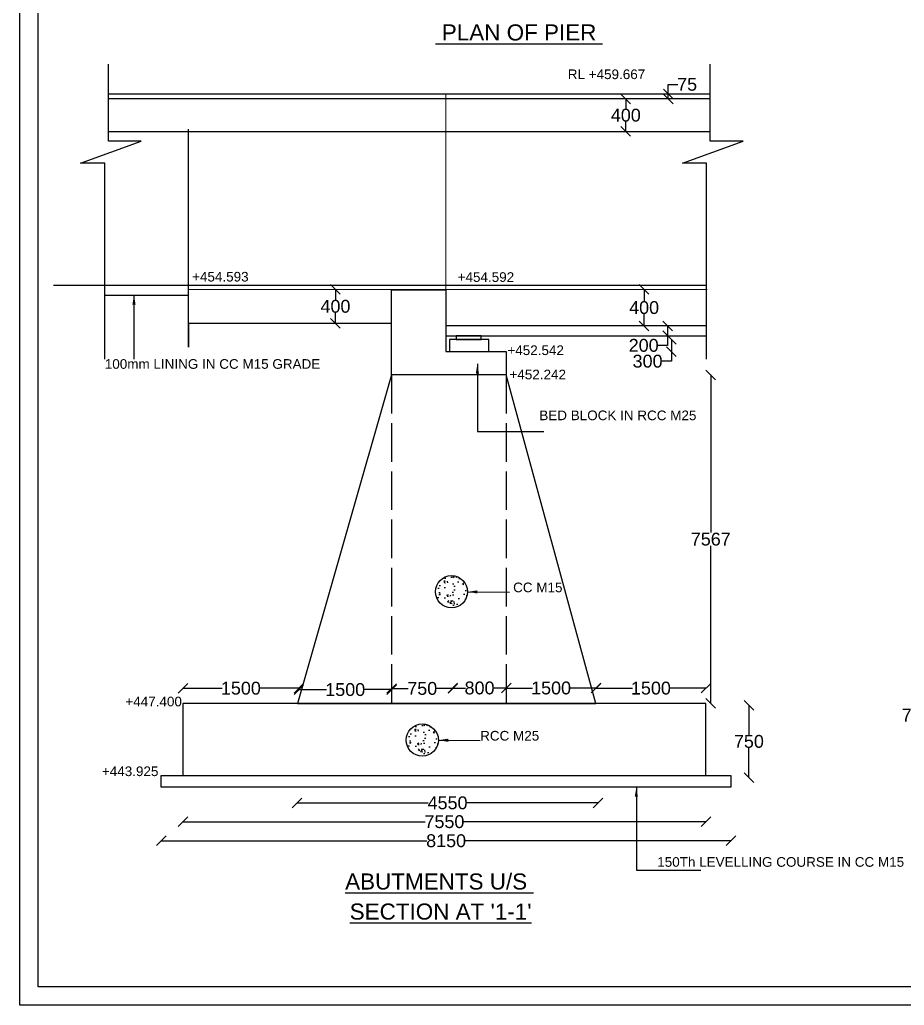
# Model space of a CAD drawing. Header units: millimetres. Extents: x 5124 to 3090300, y 2311 to 46023684.
# Drawn here: x 3033708 to 3047476, y 45984668 to 45999997 of the extents above; entities that cross this region are included whole.
import ezdxf

# ---------------------------------------------------------------- set-up
doc = ezdxf.new("R2010")
doc.units = ezdxf.units.MM
doc.header["$MEASUREMENT"] = 0
doc.linetypes.add('ACAD_ISO02W100', pattern=[15, 12, -3])
doc.layers.add('DIMENSION', color=7, linetype='Continuous')
doc.layers.add('DRAWING', color=7, linetype='Continuous')
doc.styles.get("Standard").update_dxf_attribs({"font": 'arial.ttf'})
doc.dimstyles.get("Standard").update_dxf_attribs({"dimtxt": 200, "dimasz": 150, "dimexe": 0.18, "dimexo": 0.0625, "dimgap": 0.09, "dimtad": 0, "dimtih": 1, "dimtoh": 1, "dimdec": 0, "dimzin": 0, "dimdsep": 46, "dimtxsty": 'Standard', "dimblk": 'OBLIQUE', "dimcen": 0.09, "dimse1": 1, "dimse2": 1, "dimadec": 0, "dimazin": 0, "dimtfac": 1, "dimtdec": 0, "dimtofl": 0, "dimtmove": 0, "dimatfit": 3, "dimfxl": 1, "dimtolj": 1, "dimtzin": 0, "dimarcsym": 1})

# ---------------------------------------------------------------- blocks, each defined once
blk = doc.blocks.new('_Oblique')
at = {"color": 0, "linetype": 'ByBlock', "lineweight": -2}
blk.add_line((-0.5, -0.5), (0.5, 0.5), dxfattribs=at)
blk = doc.blocks.new('*D48')
at = {"layer": 'Defpoints', "color": 0, "transparency": 16777216}
for p in [(3047668, 45989740), (3048336, 45989740), (3048336, 45988617)]:
    blk.add_point(p, dxfattribs=at)
at = {"layer": 'DRAWING', "color": 0, "lineweight": -2, "transparency": 16777216}
for p, q in [((3047668, 45989740), (3047668, 45989281)), ((3047668, 45988617), (3047668, 45989076))]:
    blk.add_line(p, q, dxfattribs=at)
at = {"layer": 'DRAWING', "color": 0, "lineweight": -2, "transparency": 16777216, "xscale": 150, "yscale": 150, "zscale": 150}
for p, rotation in [((3047668, 45989740), 90), ((3047668, 45988617), 270)]:
    blk.add_blockref('_Oblique', p, dxfattribs=dict(at, rotation=rotation))
at = {"layer": 'DRAWING', "color": 0, "transparency": 16777216, "insert": (3047668, 45989179), "char_height": 200, "attachment_point": 5}
blk.add_mtext('\\A1;750', dxfattribs=at)
blk = doc.blocks.new('*D61')
at = {"layer": 'Defpoints', "color": 0, "transparency": 16777216}
for p in [(3038024, 45988030), (3042710, 45988030), (3038024, 45987816)]:
    blk.add_point(p, dxfattribs=at)
at = {"layer": 'DRAWING', "color": 0, "lineweight": -2, "transparency": 16777216}
for p, q in [((3038024, 45987816), (3040065, 45987816)), ((3042710, 45987816), (3040669, 45987816))]:
    blk.add_line(p, q, dxfattribs=at)
at = {"layer": 'DRAWING', "color": 0, "lineweight": -2, "transparency": 16777216, "xscale": 150, "yscale": 150, "zscale": 150, "rotation": 180}
blk.add_blockref('_Oblique', (3038024, 45987816), dxfattribs=at)
at = {"layer": 'DRAWING', "color": 0, "lineweight": -2, "transparency": 16777216, "xscale": 150, "yscale": 150, "zscale": 150}
blk.add_blockref('_Oblique', (3042710, 45987816), dxfattribs=at)
at = {"layer": 'DRAWING', "color": 0, "transparency": 16777216, "insert": (3040367, 45987816), "char_height": 200, "attachment_point": 5}
blk.add_mtext('\\A1;4550', dxfattribs=at)
blk = doc.blocks.new('*D62')
at = {"layer": 'Defpoints', "color": 0, "transparency": 16777216}
for p in [(3036247, 45988030), (3044389, 45988030), (3036247, 45987523)]:
    blk.add_point(p, dxfattribs=at)
at = {"layer": 'DRAWING', "color": 0, "lineweight": -2, "transparency": 16777216}
for p, q in [((3036247, 45987523), (3040020, 45987523)), ((3044389, 45987523), (3040615, 45987523))]:
    blk.add_line(p, q, dxfattribs=at)
at = {"layer": 'DRAWING', "color": 0, "lineweight": -2, "transparency": 16777216, "xscale": 150, "yscale": 150, "zscale": 150, "rotation": 180}
blk.add_blockref('_Oblique', (3036247, 45987523), dxfattribs=at)
at = {"layer": 'DRAWING', "color": 0, "lineweight": -2, "transparency": 16777216, "xscale": 150, "yscale": 150, "zscale": 150}
blk.add_blockref('_Oblique', (3044389, 45987523), dxfattribs=at)
at = {"layer": 'DRAWING', "color": 0, "transparency": 16777216, "insert": (3040318, 45987523), "char_height": 200, "attachment_point": 5}
blk.add_mtext('\\A1;7550', dxfattribs=at)
blk = doc.blocks.new('*D63')
at = {"layer": 'Defpoints', "color": 0, "transparency": 16777216}
for p in [(3035912, 45988030), (3044776, 45988030), (3035912, 45987226)]:
    blk.add_point(p, dxfattribs=at)
at = {"layer": 'DRAWING', "color": 0, "lineweight": -2, "transparency": 16777216}
for p, q in [((3035912, 45987226), (3040045, 45987226)), ((3044776, 45987226), (3040642, 45987226))]:
    blk.add_line(p, q, dxfattribs=at)
at = {"layer": 'DRAWING', "color": 0, "lineweight": -2, "transparency": 16777216, "xscale": 150, "yscale": 150, "zscale": 150, "rotation": 180}
blk.add_blockref('_Oblique', (3035912, 45987226), dxfattribs=at)
at = {"layer": 'DRAWING', "color": 0, "lineweight": -2, "transparency": 16777216, "xscale": 150, "yscale": 150, "zscale": 150}
blk.add_blockref('_Oblique', (3044776, 45987226), dxfattribs=at)
at = {"layer": 'DRAWING', "color": 0, "transparency": 16777216, "insert": (3040344, 45987226), "char_height": 200, "attachment_point": 5}
blk.add_mtext('\\A1;8150', dxfattribs=at)
blk = doc.blocks.new('*D64')
at = {"layer": 'Defpoints', "color": 0, "transparency": 16777216}
for p in [(3042676, 45989600), (3042676, 45989332), (3044389, 45989332)]:
    blk.add_point(p, dxfattribs=at)
at = {"layer": 'DRAWING', "color": 0, "lineweight": -2, "transparency": 16777216}
for p, q in [((3042676, 45989600), (3043243, 45989600)), ((3044389, 45989600), (3043821, 45989600))]:
    blk.add_line(p, q, dxfattribs=at)
at = {"layer": 'DRAWING', "color": 0, "lineweight": -2, "transparency": 16777216, "xscale": 150, "yscale": 150, "zscale": 150, "rotation": 180}
blk.add_blockref('_Oblique', (3042676, 45989600), dxfattribs=at)
at = {"layer": 'DRAWING', "color": 0, "lineweight": -2, "transparency": 16777216, "xscale": 150, "yscale": 150, "zscale": 150}
blk.add_blockref('_Oblique', (3044389, 45989600), dxfattribs=at)
at = {"layer": 'DRAWING', "color": 0, "transparency": 16777216, "insert": (3043532, 45989600), "char_height": 200, "attachment_point": 5}
blk.add_mtext('\\A1;1500', dxfattribs=at)
blk = doc.blocks.new('*D65')
at = {"layer": 'Defpoints', "color": 0, "transparency": 16777216}
for p in [(3041281, 45989602), (3041281, 45989332), (3042676, 45989332)]:
    blk.add_point(p, dxfattribs=at)
at = {"layer": 'DRAWING', "color": 0, "lineweight": -2, "transparency": 16777216}
for p, q in [((3041281, 45989602), (3041689, 45989602)), ((3042676, 45989602), (3042267, 45989602))]:
    blk.add_line(p, q, dxfattribs=at)
at = {"layer": 'DRAWING', "color": 0, "lineweight": -2, "transparency": 16777216, "xscale": 150, "yscale": 150, "zscale": 150, "rotation": 180}
blk.add_blockref('_Oblique', (3041281, 45989602), dxfattribs=at)
at = {"layer": 'DRAWING', "color": 0, "lineweight": -2, "transparency": 16777216, "xscale": 150, "yscale": 150, "zscale": 150}
blk.add_blockref('_Oblique', (3042676, 45989602), dxfattribs=at)
at = {"layer": 'DRAWING', "color": 0, "transparency": 16777216, "insert": (3041978, 45989602), "char_height": 200, "attachment_point": 5}
blk.add_mtext('\\A1;1500', dxfattribs=at)
blk = doc.blocks.new('*D66')
at = {"layer": 'Defpoints', "color": 0, "transparency": 16777216}
for p in [(3039496, 45989602), (3039496, 45989595), (3040449, 45989602)]:
    blk.add_point(p, dxfattribs=at)
at = {"layer": 'DRAWING', "color": 0, "lineweight": -2, "transparency": 16777216}
for p, q in [((3039496, 45989595), (3039753, 45989595)), ((3040449, 45989595), (3040193, 45989595))]:
    blk.add_line(p, q, dxfattribs=at)
at = {"layer": 'DRAWING', "color": 0, "lineweight": -2, "transparency": 16777216, "xscale": 150, "yscale": 150, "zscale": 150, "rotation": 180}
blk.add_blockref('_Oblique', (3039496, 45989595), dxfattribs=at)
at = {"layer": 'DRAWING', "color": 0, "lineweight": -2, "transparency": 16777216, "xscale": 150, "yscale": 150, "zscale": 150}
blk.add_blockref('_Oblique', (3040449, 45989595), dxfattribs=at)
at = {"layer": 'DRAWING', "color": 0, "transparency": 16777216, "insert": (3039973, 45989595), "char_height": 200, "attachment_point": 5}
blk.add_mtext('\\A1;750', dxfattribs=at)
blk = doc.blocks.new('*D58')
at = {"layer": 'Defpoints', "color": 0, "transparency": 16777216}
for p in [(3038052, 45989595), (3039496, 45989595), (3038052, 45989577)]:
    blk.add_point(p, dxfattribs=at)
at = {"layer": 'DRAWING', "color": 0, "lineweight": -2, "transparency": 16777216}
for p, q in [((3038052, 45989577), (3038485, 45989577)), ((3039496, 45989577), (3039063, 45989577))]:
    blk.add_line(p, q, dxfattribs=at)
at = {"layer": 'DRAWING', "color": 0, "lineweight": -2, "transparency": 16777216, "xscale": 150, "yscale": 150, "zscale": 150, "rotation": 180}
blk.add_blockref('_Oblique', (3038052, 45989577), dxfattribs=at)
at = {"layer": 'DRAWING', "color": 0, "lineweight": -2, "transparency": 16777216, "xscale": 150, "yscale": 150, "zscale": 150}
blk.add_blockref('_Oblique', (3039496, 45989577), dxfattribs=at)
at = {"layer": 'DRAWING', "color": 0, "transparency": 16777216, "insert": (3038774, 45989577), "char_height": 200, "attachment_point": 5}
blk.add_mtext('\\A1;1500', dxfattribs=at)
blk = doc.blocks.new('*D59')
at = {"layer": 'Defpoints', "color": 0, "transparency": 16777216}
for p in [(3036248, 45989599), (3036248, 45989577), (3038052, 45989577)]:
    blk.add_point(p, dxfattribs=at)
at = {"layer": 'DRAWING', "color": 0, "lineweight": -2, "transparency": 16777216}
for p, q in [((3036248, 45989599), (3036861, 45989599)), ((3038052, 45989599), (3037439, 45989599))]:
    blk.add_line(p, q, dxfattribs=at)
at = {"layer": 'DRAWING', "color": 0, "lineweight": -2, "transparency": 16777216, "xscale": 150, "yscale": 150, "zscale": 150, "rotation": 180}
blk.add_blockref('_Oblique', (3036248, 45989599), dxfattribs=at)
at = {"layer": 'DRAWING', "color": 0, "lineweight": -2, "transparency": 16777216, "xscale": 150, "yscale": 150, "zscale": 150}
blk.add_blockref('_Oblique', (3038052, 45989599), dxfattribs=at)
at = {"layer": 'DRAWING', "color": 0, "transparency": 16777216, "insert": (3037150, 45989599), "char_height": 200, "attachment_point": 5}
blk.add_mtext('\\A1;1500', dxfattribs=at)
blk = doc.blocks.new('*D67')
at = {"layer": 'Defpoints', "color": 0, "transparency": 16777216}
for p in [(3044389, 45989332), (3045057, 45989332), (3044389, 45988209)]:
    blk.add_point(p, dxfattribs=at)
at = {"layer": 'DRAWING', "color": 0, "lineweight": -2, "transparency": 16777216}
for p, q in [((3045057, 45989332), (3045057, 45988873)), ((3045057, 45988209), (3045057, 45988668))]:
    blk.add_line(p, q, dxfattribs=at)
at = {"layer": 'DRAWING', "color": 0, "lineweight": -2, "transparency": 16777216, "xscale": 150, "yscale": 150, "zscale": 150}
for p, rotation in [((3045057, 45989332), 90), ((3045057, 45988209), 270)]:
    blk.add_blockref('_Oblique', p, dxfattribs=dict(at, rotation=rotation))
at = {"layer": 'DRAWING', "color": 0, "transparency": 16777216, "insert": (3045057, 45988771), "char_height": 200, "attachment_point": 5}
blk.add_mtext('\\A1;750', dxfattribs=at)
blk = doc.blocks.new('*D60')
at = {"layer": 'Defpoints', "color": 0, "transparency": 16777216}
for p in [(3040449, 45989602), (3041281, 45989602), (3041281, 45989602)]:
    blk.add_point(p, dxfattribs=at)
at = {"layer": 'DRAWING', "color": 0, "lineweight": -2, "transparency": 16777216}
for p, q in [((3040449, 45989602), (3040644, 45989602)), ((3041281, 45989602), (3041086, 45989602))]:
    blk.add_line(p, q, dxfattribs=at)
at = {"layer": 'DRAWING', "color": 0, "lineweight": -2, "transparency": 16777216, "xscale": 150, "yscale": 150, "zscale": 150, "rotation": 180}
blk.add_blockref('_Oblique', (3040449, 45989602), dxfattribs=at)
at = {"layer": 'DRAWING', "color": 0, "lineweight": -2, "transparency": 16777216, "xscale": 150, "yscale": 150, "zscale": 150}
blk.add_blockref('_Oblique', (3041281, 45989602), dxfattribs=at)
at = {"layer": 'DRAWING', "color": 0, "transparency": 16777216, "insert": (3040865, 45989602), "char_height": 200, "attachment_point": 5}
blk.add_mtext('\\A1;800', dxfattribs=at)
blk = doc.blocks.new('*D68')
at = {"layer": 'Defpoints', "color": 0, "transparency": 16777216}
for p in [(3038622, 45995802), (3038715, 45995802), (3038715, 45995274)]:
    blk.add_point(p, dxfattribs=at)
at = {"layer": 'DIMENSION', "color": 0, "lineweight": -2, "transparency": 16777216}
for p, q in [((3038622, 45995802), (3038622, 45995640)), ((3038622, 45995274), (3038622, 45995435))]:
    blk.add_line(p, q, dxfattribs=at)
at = {"layer": 'DIMENSION', "color": 0, "lineweight": -2, "transparency": 16777216, "xscale": 150, "yscale": 150, "zscale": 150}
for p, rotation in [((3038622, 45995802), 90), ((3038622, 45995274), 270)]:
    blk.add_blockref('_Oblique', p, dxfattribs=dict(at, rotation=rotation))
at = {"layer": 'DIMENSION', "color": 0, "transparency": 16777216, "insert": (3038622, 45995538), "char_height": 200, "attachment_point": 5}
blk.add_mtext('\\A1;400', dxfattribs=at)
blk = doc.blocks.new('*D69')
at = {"layer": 'Defpoints', "color": 0, "transparency": 16777216}
for p in [(3043426, 45995802), (3043481, 45995802), (3043441, 45995234)]:
    blk.add_point(p, dxfattribs=at)
at = {"layer": 'DIMENSION', "color": 0, "lineweight": -2, "transparency": 16777216}
for p, q in [((3043426, 45995802), (3043426, 45995620)), ((3043426, 45995234), (3043426, 45995416))]:
    blk.add_line(p, q, dxfattribs=at)
at = {"layer": 'DIMENSION', "color": 0, "lineweight": -2, "transparency": 16777216, "xscale": 150, "yscale": 150, "zscale": 150}
for p, rotation in [((3043426, 45995802), 90), ((3043426, 45995234), 270)]:
    blk.add_blockref('_Oblique', p, dxfattribs=dict(at, rotation=rotation))
at = {"layer": 'DIMENSION', "color": 0, "transparency": 16777216, "insert": (3043426, 45995518), "char_height": 200, "attachment_point": 5}
blk.add_mtext('\\A1;400', dxfattribs=at)
blk = doc.blocks.new('*D70')
at = {"layer": 'Defpoints', "color": 0, "transparency": 16777216}
for p in [(3043768, 45995234), (3043768, 45995081), (3043792, 45995081)]:
    blk.add_point(p, dxfattribs=at)
at = {"layer": 'DIMENSION', "color": 0, "lineweight": -2, "transparency": 16777216}
for p, q in [((3043792, 45995234), (3043792, 45995081)), ((3043792, 45995081), (3043792, 45994931)), ((3043792, 45994931), (3043642, 45994931))]:
    blk.add_line(p, q, dxfattribs=at)
at = {"layer": 'DIMENSION', "color": 0, "lineweight": -2, "transparency": 16777216, "xscale": 150, "yscale": 150, "zscale": 150}
for p, rotation in [((3043792, 45995234), 90), ((3043792, 45995081), 270)]:
    blk.add_blockref('_Oblique', p, dxfattribs=dict(at, rotation=rotation))
at = {"layer": 'DIMENSION', "color": 0, "transparency": 16777216, "insert": (3043419, 45994931), "char_height": 200, "attachment_point": 5}
blk.add_mtext('\\A1;200', dxfattribs=at)
blk = doc.blocks.new('*D71')
at = {"layer": 'Defpoints', "color": 0, "transparency": 16777216}
for p in [(3041009, 45995025), (3041009, 45994835), (3043851, 45994835)]:
    blk.add_point(p, dxfattribs=at)
at = {"layer": 'DIMENSION', "color": 0, "lineweight": -2, "transparency": 16777216}
for p, q in [((3043851, 45995025), (3043851, 45994835)), ((3043851, 45994835), (3043851, 45994685)), ((3043851, 45994685), (3043701, 45994685))]:
    blk.add_line(p, q, dxfattribs=at)
at = {"layer": 'DIMENSION', "color": 0, "lineweight": -2, "transparency": 16777216, "xscale": 150, "yscale": 150, "zscale": 150}
for p, rotation in [((3043851, 45995025), 90), ((3043851, 45994835), 270)]:
    blk.add_blockref('_Oblique', p, dxfattribs=dict(at, rotation=rotation))
at = {"layer": 'DIMENSION', "color": 0, "transparency": 16777216, "insert": (3043480, 45994685), "char_height": 200, "attachment_point": 5}
blk.add_mtext('\\A1;300', dxfattribs=at)
blk = doc.blocks.new('*D98')
at = {"layer": 'Defpoints', "color": 0, "transparency": 16777216}
for p in [(3043222, 45998764), (3043141, 45998259), (3043222, 45998259)]:
    blk.add_point(p, dxfattribs=at)
at = {"layer": 'DIMENSION', "color": 0, "lineweight": -2, "transparency": 16777216}
for p, q in [((3043141, 45998764), (3043141, 45998613)), ((3043141, 45998259), (3043141, 45998409))]:
    blk.add_line(p, q, dxfattribs=at)
at = {"layer": 'DIMENSION', "color": 0, "lineweight": -2, "transparency": 16777216, "xscale": 150, "yscale": 150, "zscale": 150}
for p, rotation in [((3043141, 45998764), 90), ((3043141, 45998259), 270)]:
    blk.add_blockref('_Oblique', p, dxfattribs=dict(at, rotation=rotation))
at = {"layer": 'DIMENSION', "color": 0, "transparency": 16777216, "insert": (3043141, 45998511), "char_height": 200, "attachment_point": 5}
blk.add_mtext('\\A1;400', dxfattribs=at)
blk = doc.blocks.new('*D99')
at = {"layer": 'Defpoints', "color": 0, "transparency": 16777216}
for p in [(3043572, 45998841), (3043802, 45998841), (3043572, 45998764)]:
    blk.add_point(p, dxfattribs=at)
at = {"layer": 'DIMENSION', "color": 0, "lineweight": -2, "transparency": 16777216}
for p, q in [((3043802, 45998841), (3043802, 45998991)), ((3043802, 45998991), (3043952, 45998991)), ((3043802, 45998764), (3043802, 45998841))]:
    blk.add_line(p, q, dxfattribs=at)
at = {"layer": 'DIMENSION', "color": 0, "lineweight": -2, "transparency": 16777216, "xscale": 150, "yscale": 150, "zscale": 150}
for p, rotation in [((3043802, 45998841), 90), ((3043802, 45998764), 270)]:
    blk.add_blockref('_Oblique', p, dxfattribs=dict(at, rotation=rotation))
at = {"layer": 'DIMENSION', "color": 0, "transparency": 16777216, "insert": (3044095, 45998991), "char_height": 200, "attachment_point": 5}
blk.add_mtext('\\A1;75', dxfattribs=at)
blk = doc.blocks.new('*D100')
at = {"layer": 'Defpoints', "color": 0, "transparency": 16777216}
for p in [(3041281, 45994471), (3041281, 45989363), (3044463, 45989363)]:
    blk.add_point(p, dxfattribs=at)
at = {"layer": 'DIMENSION', "color": 0, "lineweight": -2, "transparency": 16777216}
for p, q in [((3044463, 45994471), (3044463, 45992019)), ((3044463, 45989363), (3044463, 45991815))]:
    blk.add_line(p, q, dxfattribs=at)
at = {"layer": 'DIMENSION', "color": 0, "lineweight": -2, "transparency": 16777216, "xscale": 150, "yscale": 150, "zscale": 150}
for p, rotation in [((3044463, 45994471), 90), ((3044463, 45989363), 270)]:
    blk.add_blockref('_Oblique', p, dxfattribs=dict(at, rotation=rotation))
at = {"layer": 'DIMENSION', "color": 0, "transparency": 16777216, "insert": (3044463, 45991917), "char_height": 200, "attachment_point": 5}
blk.add_mtext('\\A1;7567', dxfattribs=at)

msp = doc.modelspace()

# ---------------------------------------------------------------- hatches: boundary and pattern name
at = {"layer": 'DRAWING'}
h = msp.add_hatch(dxfattribs=at)
h.set_pattern_fill('AR-CONC', color=256, scale=40, style=0)
h.set_pattern_definition([(50, (-1609.41, -21096.97), (286.904073, -25.100854), [30, -330]), (355, (-1609.4, -21096.97), (-55.5005334, 300.8768535), [24, -264]), (100.4514, (-1585.5, -21099.06), (231.4037527, 275.7758168), [25.496076, -280.4568448]), (46.1842, (-1609.4, -21016.97), (426.8964195, -66.2076057), [45, -495]), (96.6356, (-1573.84, -21022.5), (373.8650822, 389.6471484), [38.244115, -420.6852]), (351.1842, (-1609.4, -21016.97), (373.864778, 389.6474404), [36, -396]), (21, (-1569.41, -21036.97), (238.7628208, -161.0475563), [30, -330]), (326, (-1569.4, -21036.97), (97.3261328, 290.060018), [24, -264]), (71.4514, (-1549.52, -21050.4), (336.0890514, 129.0121987), [25.496076, -280.4568448]), (37.5, (-1609.41, -21096.97), (4.86394213, 133.15754153), [0, -260.8, 0, -268, 0, -265]), (7.5, (-1609.41, -21096.97), (105.22781498, 157.76468475), [0, -152.8, 0, -254.8, 0, -101]), (327.5, (-1698.61, -21096.97), (213.52897447, -9.0219487), [0, -100, 0, -312, 0, -414]), (317.5, (-1738.61, -21096.97), (233.2744677, 40.0419929), [0, -130, 0, -207.2, 0, -294])])
h.paths.add_polyline_path([(3040178.5, 45991100, 1), (3040678.5, 45991100, 1.0000001)])
h = msp.add_hatch(dxfattribs=at)
h.set_pattern_fill('AR-CONC', color=256, scale=40, style=0)
h.set_pattern_definition([(50, (-2064.54, -23404), (286.904073, -25.100854), [30, -330]), (355, (-2064.54, -23404), (-55.5005334, 300.8768535), [24, -264]), (100.4514, (-2040.63, -23406.08), (231.4037527, 275.7758168), [25.496076, -280.4568448]), (46.1842, (-2064.54, -23324), (426.8964195, -66.2076057), [45, -495]), (96.6356, (-2028.97, -23329.5), (373.8650822, 389.6471484), [38.244115, -420.6852]), (351.1842, (-2064.54, -23324), (373.864778, 389.6474404), [36, -396]), (21, (-2024.54, -23344), (238.7628208, -161.0475563), [30, -330]), (326, (-2024.54, -23344), (97.3261328, 290.060018), [24, -264]), (71.4514, (-2004.65, -23357.4), (336.0890514, 129.0121987), [25.496076, -280.4568448]), (37.5, (-2064.54, -23403.99), (4.86394213, 133.15754153), [0, -260.8, 0, -268, 0, -265]), (7.5, (-2064.54, -23403.99), (105.22781498, 157.76468475), [0, -152.8, 0, -254.8, 0, -101]), (327.5, (-2153.74, -23403.99), (213.52897447, -9.0219487), [0, -100, 0, -312, 0, -414]), (317.5, (-2193.74, -23403.99), (233.2744677, 40.0419929), [0, -130, 0, -207.2, 0, -294])])
h.paths.add_polyline_path([(3039723.4, 45988793, 1), (3040223.4, 45988793, 1.0000001)])

# ---------------------------------------------------------------- linework, layer by layer
for points in [[(3033707.6, 46023684.3), (3090299.6, 46023684.3), (3090299.6, 45984667.9), (3033707.6, 45984667.9)], [(3033996, 46023395.9), (3090011.2, 46023395.9), (3090011.2, 45984956.3), (3033996, 45984956.3)], [(3040340.6, 45995081.2), (3044398.6, 45995081.2), (3044398.6, 45995233.9), (3040340.6, 45995233.9)], [(3040398, 45994835), (3041009.3, 45994835), (3041009.3, 45995024.6), (3040398, 45995024.6)], [(3040501.2, 45995024.6), (3040890.8, 45995024.6), (3040890.8, 45995081.2), (3040501.2, 45995081.2)], [(3038030.3, 45989363.4), (3042675.8, 45989363.4), (3041280.5, 45994471.2), (3039496.4, 45994471.2)], [(3036247.5, 45988240.1), (3044388.9, 45988240.1), (3044388.9, 45989363.4), (3036247.5, 45989363.4)], [(3044775.6, 45988061.1), (3035911.9, 45988061.1), (3035911.9, 45988240.1), (3044775.6, 45988240.1)]]:
    msp.add_lwpolyline(points, close=True, dxfattribs=at)
for points in [[(3035030.2, 45994715.4), (3035030.2, 45997765.3), (3034655.2, 45997765.3), (3035599, 45998107.4), (3035087.3, 45998107.4), (3035087.3, 45999307.5)], [(3044398.6, 45994715.4), (3044398.6, 45997765.3), (3044023.5, 45997765.3), (3044967.3, 45998107.4), (3044455.7, 45998107.4), (3044455.7, 45999307.5)], [(3044455.7, 45998840.9), (3035087.3, 45998840.9)], [(3044455.7, 45998763.8), (3035087.3, 45998763.8)], [(3035087.3, 45998258.5), (3044455.7, 45998258.5)], [(3039496.4, 45995273.8), (3036337.1, 45995273.8), (3036337.1, 45994901.8), (3036337.1, 45998294.4)], [(3034232.6, 45995867.6), (3044398.6, 45995867.6)], [(3035030.2, 45995714.9), (3036337.1, 45995714.9)], [(3039496.4, 45994471.2), (3039496.4, 45995794.2), (3040340.6, 45995794.2), (3040340.6, 45994835), (3041280.5, 45994835), (3041280.5, 45994471.2)]]:
    msp.add_lwpolyline(points, dxfattribs=at)
at = {"layer": 'DRAWING', "const_width": 15}
for points in [[(3040340.6, 45995794.2), (3040340.6, 45998840.9)], [(3040340.6, 45995867.6), (3040340.6, 45994835)], [(3036335.3, 45995801.5), (3044410.5, 45995801.5)]]:
    msp.add_lwpolyline(points, dxfattribs=at)
at = {"layer": 'DRAWING', "linetype": 'ACAD_ISO02W100', "ltscale": 50}
for points in [[(3039496.4, 45994471.2), (3039496.4, 45989363.4)], [(3041280.5, 45994471.2), (3041280.5, 45989363.4)]]:
    msp.add_lwpolyline(points, dxfattribs=at)
at = {"layer": 'DRAWING'}
for centre in [(3040428.5, 45991100), (3039973.4, 45988793)]:
    msp.add_circle(centre, 250, dxfattribs=at)

# ---------------------------------------------------------------- texts
at = {"layer": 'DIMENSION'}
for s, height, p in [('%%U PLAN OF PIER ', 250, (3040180.2, 45999673.9)), ('RL +459.667', 150, (3042237.8, 45999072.9)), ('+454.593', 150, (3036390.8, 45995924.5)), ('+454.592', 150, (3040523.8, 45995919)), ('+452.542', 150, (3041298.1, 45994780.9)), ('100mm LINING IN CC M15 GRADE', 150, (3035032.2, 45994567.3)), ('+452.242', 150, (3041330.6, 45994403.6)), ('BED BLOCK IN RCC M25', 150, (3041795.1, 45993767.9)), (' CC M15', 150, (3041329.2, 45991092.2)), ('+447.400', 150, (3035352.5, 45989317.2)), ('RCC M25', 150, (3040874.1, 45988785.2)), ('+443.925', 150, (3034987.1, 45988232.4)), ('150Th LEVELLING COURSE IN CC M15', 150, (3043630.4, 45986822.2)), ('%%UABUTMENTS U/S ', 250, (3038773, 45986468.6)), ("%%USECTION AT '1-1'", 250, (3038843.4, 45986000.7))]:
    msp.add_text(s, height=height, dxfattribs=at).set_placement(p)

# ---------------------------------------------------------------- dimensions: what is measured, and where the dimension line sits
for base, p1, p2, text, picture, middle in [((3043801.5, 45998840.9), (3043572.4, 45998763.8), (3043572.4, 45998840.9), '75', '*D99', (3044094.8, 45998990.9)), ((3043141.1, 45998258.5), (3043222, 45998763.8), (3043222, 45998258.5), '400', '*D98', (3043141.1, 45998511.2)), ((3038621.8, 45995801.5), (3038715.3, 45995273.8), (3038715.3, 45995801.5), '400', '*D68', (3038621.8, 45995537.7)), ((3043425.7, 45995801.5), (3043441.4, 45995233.9), (3043480.8, 45995801.5), '400', '*D69', (3043425.7, 45995517.7)), ((3043791.9, 45995081.2), (3043768.3, 45995233.9), (3043768.3, 45995081.2), '200', '*D70', (3043419.5, 45994931.2)), ((3043851, 45994835), (3041009.3, 45995024.6), (3041009.3, 45994835), '300', '*D71', (3043480.4, 45994685)), ((3044463, 45989363.4), (3041280.5, 45994471.2), (3041280.5, 45989363.4), '7567', '*D100', (3044463, 45991917.3))]:
    dim = msp.add_linear_dim(base=base, p1=p1, p2=p2, angle=90, text=text, dimstyle='Standard', dxfattribs=at)
    dim.commit()
    dim.dimension.update_dxf_attribs({"geometry": picture, "text_midpoint": middle})
at = {"layer": 'DRAWING'}
for base, p1, p2, angle, text, picture, middle in [((3047667.8, 45989740.2), (3048335.5, 45988616.9), (3048335.5, 45989740.2), 90, '750', '*D48', (3047667.8, 45989178.5)), ((3036247.5, 45989599.4), (3038052.3, 45989577.5), (3036247.5, 45989577.5), 180, '1500', '*D59', (3037149.9, 45989599.4)), ((3038052.3, 45989577.5), (3039496.4, 45989594.8), (3038052.3, 45989594.8), 180, '1500', '*D58', (3038774.4, 45989577.5)), ((3039496.4, 45989594.8), (3040449.2, 45989601.8), (3039496.4, 45989601.8), 180, '750', '*D66', (3039972.8, 45989594.8)), ((3041280.5, 45989601.8), (3040449.2, 45989601.8), (3041280.5, 45989601.8), 180, '800', '*D60', (3040864.9, 45989601.8)), ((3041280.5, 45989601.8), (3042675.8, 45989332.2), (3041280.5, 45989332.2), 180, '1500', '*D65', (3041978.2, 45989601.8)), ((3042675.8, 45989600.4), (3044388.9, 45989332.2), (3042675.8, 45989332.2), 180, '1500', '*D64', (3043532.4, 45989600.4)), ((3045056.6, 45989332.2), (3044388.9, 45988208.9), (3044388.9, 45989332.2), 90, '750', '*D67', (3045056.6, 45988770.6)), ((3035911.9, 45987226.1), (3044775.6, 45988030), (3035911.9, 45988030), 180, '8150', '*D63', (3040343.8, 45987226.1)), ((3036246.7, 45987523.1), (3044388.9, 45988030), (3036246.7, 45988030), 180, '7550', '*D62', (3040317.8, 45987523.1)), ((3038023.6, 45987815.8), (3042710.4, 45988030), (3038023.6, 45988030), 180, '4550', '*D61', (3040367, 45987815.8))]:
    dim = msp.add_linear_dim(base=base, p1=p1, p2=p2, angle=angle, text=text, dimstyle='Standard', dxfattribs=at)
    dim.commit()
    dim.dimension.update_dxf_attribs({"geometry": picture, "text_midpoint": middle})

# ---------------------------------------------------------------- leaders
at = {"layer": 'DIMENSION'}
for points in [[(3035486.6, 45995714.9), (3035486.6, 45994718.7)], [(3040831.5, 45994643.5), (3040831.5, 45993591.5), (3041863.5, 45993591.5)], [(3040682.6, 45991098.2), (3041329.2, 45991092.2)], [(3040227.4, 45988791.2), (3040874.1, 45988785.2)], [(3043305, 45988061.1), (3043305, 45986770.5), (3044309, 45986770.5)]]:
    msp.add_leader(points, dimstyle='Standard', override={"dimgap": 0.09, "dimtad": 0}, dxfattribs=at)

doc.saveas('drawing.dxf')
